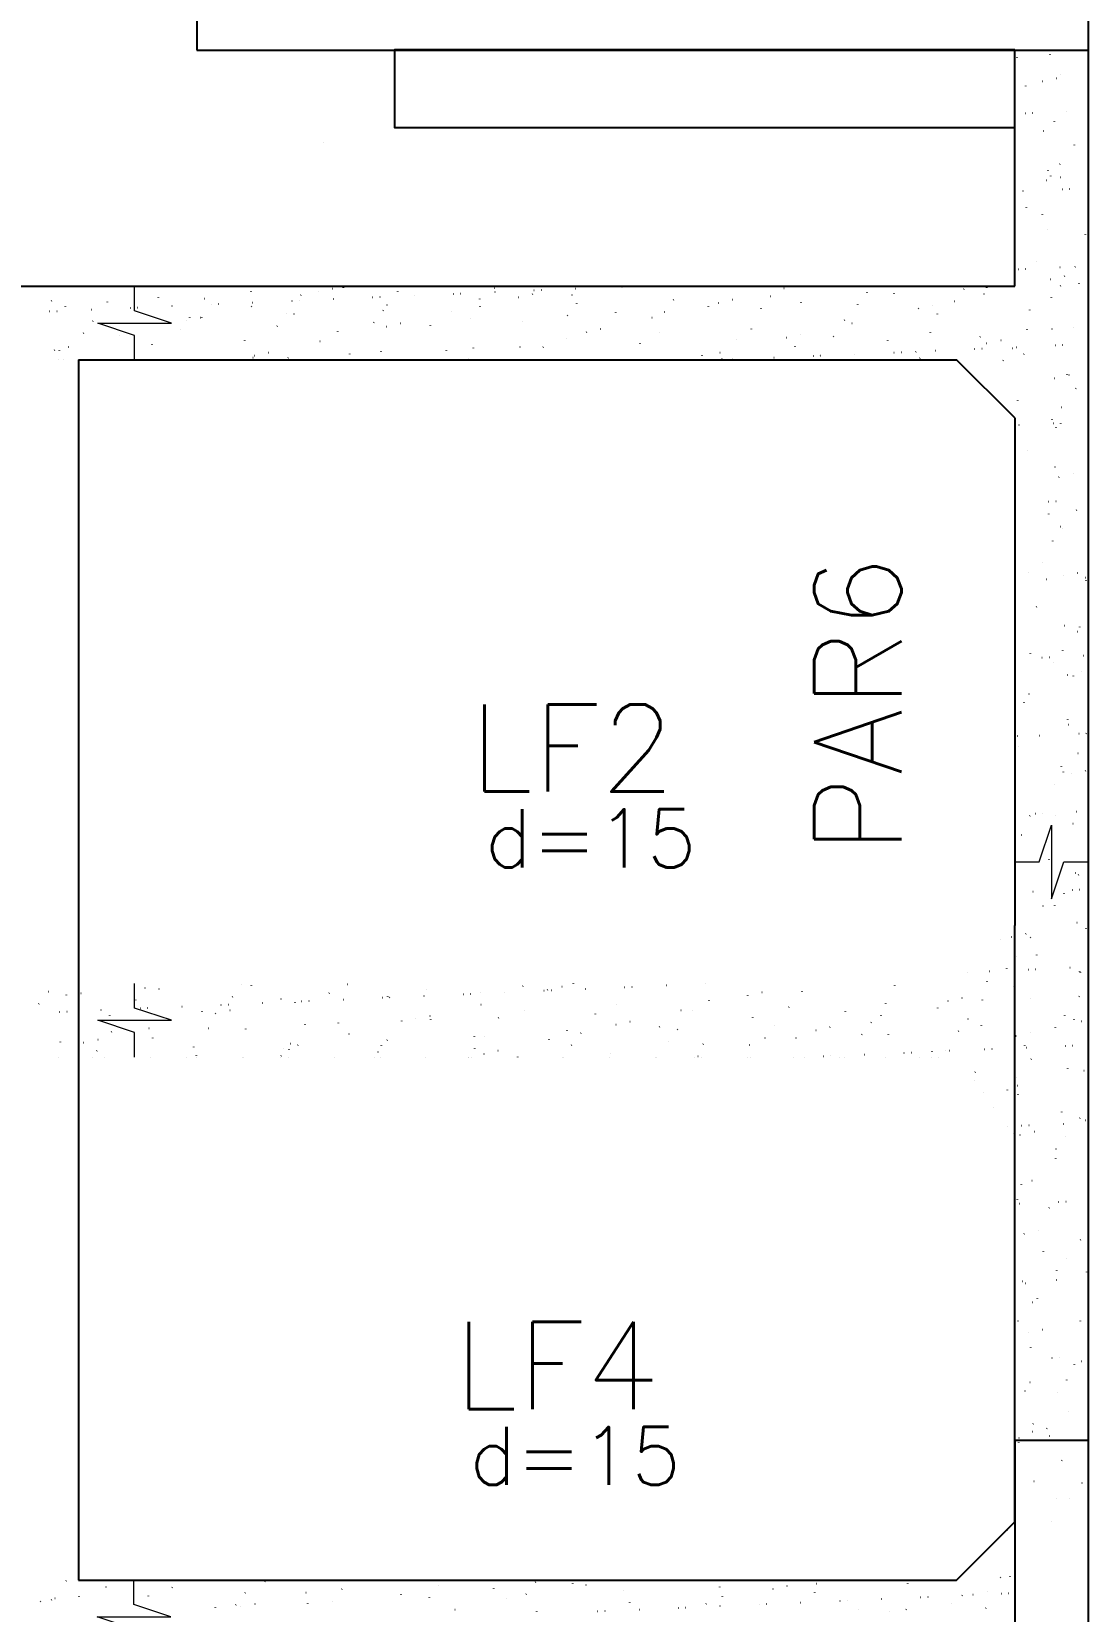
# Model space of a CAD drawing. Extents: x -40810 to 33675, y -2018 to 21213.
# Drawn here: x 1270.9 to 1543.6, y 9182.7 to 9590.6 of the extents above; entities that cross this region are included whole.
import ezdxf

# ---------------------------------------------------------------- set-up
doc = ezdxf.new("R2010")
doc.units = 0
doc.layers.get('0').update_dxf_attribs({"color": 1, "lineweight": 9})
for name, color, linetype in [('1', 5, 'Continuous'), ('10', 7, 'Continuous'), ('13', 7, 'Continuous'), ('19', 5, 'Continuous'), ('242', 3, 'Continuous'), ('3', 2, 'Continuous'), ('4', 2, 'Continuous'), ('42', 7, 'Continuous'), ('49', 20, 'Continuous'), ('8', 5, 'Continuous')]:
    doc.layers.add(name, color=color, linetype=linetype)
doc.styles.get("Standard").update_dxf_attribs({"font": 'romans.shx', "width": 0.8})

# ---------------------------------------------------------------- blocks, each defined once
blk = doc.blocks.new('LINCOR', base_point=(3.340557, 0.831553))
blk.add_lwpolyline([(3.340557, 0.831553), (3.673891, 0.831553), (3.840557, 1.331553), (3.840557, 0.331553), (4.007224, 0.831553), (4.340557, 0.831553)])
blk = doc.blocks.new('_HC19908E6B6-000')
for p, q in [((2643.107325, 988.040589), (2643.117115, 988.114948)), ((2651.598609, 988.826796), (2651.644266, 988.886298)), ((2642.500021, 983.427658), (2642.500021, 983.427658)), ((2654.370639, 983.554553), (2654.380429, 983.628912)), ((2642.500021, 980.358507), (2642.500021, 980.358507)), ((2642.500021, 980.358507), (2642.500021, 980.358507)), ((2642.500021, 980.358507), (2642.500021, 980.358507)), ((2645.343585, 980.675091), (2645.389242, 980.734592)), ((2649.563111, 981.924356), (2649.636333, 981.940589)), ((2653.224221, 982.736004), (2653.297443, 982.752237)), ((2642.500021, 976.969286), (2642.500021, 976.969286)), ((2642.500021, 973.613577), (2642.500021, 973.613577)), ((2642.500021, 973.613577), (2642.500021, 973.613577)), ((2642.500021, 973.613577), (2642.500021, 973.613577)), ((2645.189201, 973.730989), (2645.26413, 973.73426)), ((2647.062417, 973.812775), (2647.137345, 973.816047)), ((2652.779851, 971.471319), (2652.789641, 971.545677)), ((2655.903994, 974.198807), (2655.978922, 974.202078)), ((2642.500021, 967.467949), (2642.500021, 967.467949)), ((2642.500021, 967.467949), (2642.500021, 967.467949)), ((2649.918997, 969.112696), (2649.992219, 969.128929)), ((2657.91472, 965.432422), (2657.960377, 965.491924)), ((2651.115643, 958.830397), (2651.125432, 958.904755)), ((2654.170837, 960.553299), (2654.216494, 960.612801)), ((2642.500021, 954.577391), (2642.500021, 954.577391)), ((2642.500021, 954.577391), (2642.500021, 954.577391)), ((2642.500021, 954.577391), (2642.500021, 954.577391)), ((2650.640995, 956.382202), (2650.714217, 956.398435)), ((2651.773839, 957.429471), (2651.819496, 957.488972)), ((2654.302105, 957.19385), (2654.375327, 957.210083)), ((2642.500021, 953.509442), (2642.500021, 953.509442)), ((2642.500021, 953.509442), (2642.500021, 953.509442)), ((2644.616177, 953.601835), (2644.691106, 953.605107)), ((2654.731541, 954.043482), (2654.806469, 954.046753)), ((2656.604756, 954.125268), (2656.679685, 954.12854)), ((2645.518815, 949.277765), (2645.564472, 949.337266)), ((2649.627644, 947.527926), (2649.637433, 947.602284)), ((2642.500021, 945.343597), (2642.500021, 945.343597)), ((2650.996881, 943.570542), (2651.070103, 943.586775)), ((2660.788169, 942.261127), (2660.797958, 942.335485)), ((2642.500021, 941.686834), (2642.500021, 941.686834)), ((2642.500021, 941.686834), (2642.500021, 941.686834)), ((2648.036856, 935.444691), (2648.046645, 935.51905)), ((2658.089949, 934.035097), (2658.135607, 934.094598)), ((2642.500021, 933.405307), (2642.500021, 933.405307)), ((2642.500021, 933.405307), (2642.500021, 933.405307)), ((2642.500021, 933.405307), (2642.500021, 933.405307)), ((2643.443724, 933.44651), (2643.518653, 933.449782)), ((2645.31694, 933.528297), (2645.391868, 933.531568)), ((2651.718879, 930.840047), (2651.792101, 930.85628)), ((2654.158517, 933.914328), (2654.233445, 933.9176)), ((2655.379989, 931.651696), (2655.453211, 931.667929)), ((2421.581691, 926.095538), (2421.591481, 926.169897)), ((2433.386598, 925.827194), (2433.432255, 925.886696)), ((2445.493529, 927.645175), (2445.503318, 927.719533)), ((2458.353637, 926.739184), (2458.399294, 926.798685)), ((2462.836275, 927.637455), (2462.909497, 927.653688)), ((2466.497385, 928.449104), (2466.570607, 928.465337)), ((2469.331945, 928.637123), (2469.341734, 928.711482)), ((2476.802481, 926.170797), (2476.87741, 926.174068)), ((2478.675696, 926.252583), (2478.750625, 926.255854)), ((2483.320676, 927.651173), (2483.366333, 927.710674)), ((2487.517273, 926.638614), (2487.592202, 926.641886)), ((2497.632636, 927.080261), (2497.707565, 927.083532)), ((2499.505852, 927.162047), (2499.58078, 927.165319)), ((2508.287715, 928.563162), (2508.333372, 928.622663)), ((2508.347429, 927.548079), (2508.422357, 927.55135)), ((2514.447702, 926.188875), (2514.520924, 926.205108)), ((2518.108812, 927.000524), (2518.182034, 927.016757)), ((2518.462792, 927.989725), (2518.53772, 927.992996)), ((2520.336007, 928.071511), (2520.410936, 928.074783)), ((2528.345512, 926.692672), (2528.355302, 926.76703)), ((2529.177584, 928.457543), (2529.252513, 928.460814)), ((2539.292947, 928.899189), (2539.367876, 928.902461)), ((2541.166163, 928.980976), (2541.241091, 928.984247)), ((2579.44495, 926.420006), (2579.490607, 926.479508)), ((2582.900235, 928.473879), (2582.973457, 928.490112)), ((2604.411989, 927.331995), (2604.457646, 927.391497)), ((2611.373706, 927.07862), (2611.383496, 927.152978)), ((2629.379028, 928.243985), (2629.424685, 928.303486)), ((2634.511662, 927.025299), (2634.584884, 927.041532)), ((2635.285543, 928.628256), (2635.295333, 928.702614)), ((2651.949069, 926.032145), (2651.994726, 926.091646)), ((2654.346067, 929.155974), (2654.391724, 929.215475)), ((2659.12396, 929.620205), (2659.133749, 929.694563)), ((2393.481859, 922.53294), (2393.556788, 922.536211)), ((2394.017631, 925.271287), (2394.090853, 925.28752)), ((2395.355075, 922.614726), (2395.430003, 922.617997)), ((2397.567065, 923.765139), (2397.576854, 923.839498)), ((2404.196651, 923.000758), (2404.27158, 923.004029)), ((2408.419559, 924.915205), (2408.465216, 924.974707)), ((2414.312015, 923.442404), (2414.386943, 923.445675)), ((2416.18523, 923.52419), (2416.260159, 923.527462)), ((2425.026807, 923.910222), (2425.101736, 923.913493)), ((2435.14217, 924.351868), (2435.217099, 924.35514)), ((2437.015386, 924.433654), (2437.090314, 924.436926)), ((2445.629058, 923.822707), (2445.70228, 923.83894)), ((2445.856962, 924.819686), (2445.931891, 924.822957)), ((2454.609754, 921.86006), (2454.655412, 921.919562)), ((2455.972326, 925.261332), (2456.047254, 925.264604)), ((2456.580632, 921.820688), (2456.590422, 921.895046)), ((2457.845541, 925.343119), (2457.92047, 925.34639)), ((2466.687118, 925.72915), (2466.762046, 925.732422)), ((2479.576793, 922.77205), (2479.622451, 922.831551)), ((2480.595259, 924.151087), (2480.605048, 924.225445)), ((2497.240485, 922.374127), (2497.313707, 922.39036)), ((2504.507096, 925.700723), (2504.516885, 925.775082)), ((2504.543832, 923.684039), (2504.58949, 923.74354)), ((2529.510872, 924.596028), (2529.556529, 924.655529)), ((2539.608826, 922.206636), (2539.618616, 922.280994)), ((2552.080912, 922.384188), (2552.12657, 922.44369)), ((2554.477911, 925.508017), (2554.523568, 925.567519)), ((2563.520663, 923.756272), (2563.530453, 923.83063)), ((2566.059129, 924.740296), (2566.132351, 924.756529)), ((2569.720239, 925.551944), (2569.793461, 925.568177)), ((2577.047951, 923.296177), (2577.093609, 923.355679)), ((2587.35908, 924.748221), (2587.368869, 924.822579)), ((2602.01499, 924.208167), (2602.060648, 924.267668)), ((2617.670556, 923.291716), (2617.743778, 923.307949)), ((2621.331666, 924.103364), (2621.404888, 924.119597)), ((2622.534231, 921.811821), (2622.54402, 921.886179)), ((2626.98203, 925.120156), (2627.027687, 925.179657)), ((2646.372647, 922.803769), (2646.382436, 922.878128)), ((2404.675676, 920.036082), (2404.721333, 920.095584)), ((2408.830379, 919.279103), (2408.840168, 919.353461)), ((2427.245717, 917.824243), (2427.291374, 917.883744)), ((2428.787951, 920.089124), (2428.861174, 920.105357)), ((2429.642715, 920.948071), (2429.688372, 921.007573)), ((2432.449062, 920.900772), (2432.522284, 920.917005)), ((2432.742216, 920.828739), (2432.752005, 920.903098)), ((2452.212756, 918.736232), (2452.258413, 918.795733)), ((2477.179795, 919.648221), (2477.225452, 919.707722)), ((2480.399378, 918.640544), (2480.472601, 918.656777)), ((2484.060488, 919.452192), (2484.133711, 919.468425)), ((2491.755783, 918.884288), (2491.765573, 918.958646)), ((2502.146834, 920.56021), (2502.192491, 920.619711)), ((2515.5942, 919.876237), (2515.603989, 919.950595)), ((2527.113873, 921.472199), (2527.15953, 921.531701)), ((2535.671915, 918.003613), (2535.745138, 918.019846)), ((2548.851912, 920.925547), (2548.925134, 920.94178)), ((2574.607767, 917.931785), (2574.617556, 918.006144)), ((2598.622394, 920.262185), (2598.632183, 920.336543)), ((2600.463338, 919.476968), (2600.536561, 919.493201)), ((2645.694045, 917.880439), (2645.739702, 917.939941)), ((2652.074765, 918.028388), (2652.147988, 918.044621)), ((2657.635961, 918.317733), (2657.64575, 918.392092)), ((2402.278678, 916.912253), (2402.324335, 916.971755)), ((2411.580734, 916.274376), (2411.653957, 916.290608)), ((2419.990903, 914.012304), (2420.000693, 914.086663)), ((2443.82932, 915.004253), (2443.839109, 915.078611)), ((2463.192161, 914.825796), (2463.265384, 914.842029)), ((2467.843946, 917.334652), (2467.853736, 917.40901)), ((2526.857514, 915.390201), (2526.867303, 915.464559)), ((2532.010805, 917.191964), (2532.084028, 917.208197)), ((2545.825889, 914.232483), (2545.871546, 914.291984)), ((2550.769351, 916.939837), (2550.77914, 917.014195)), ((2570.792928, 915.144472), (2570.838585, 915.203973)), ((2583.622232, 915.743384), (2583.695455, 915.759617)), ((2587.283342, 916.555033), (2587.356565, 916.571266)), ((2595.759967, 916.056461), (2595.805624, 916.115963)), ((2609.782918, 914.995386), (2609.792708, 915.069744)), ((2620.727006, 916.96845), (2620.772663, 917.027952)), ((2633.621334, 915.987334), (2633.631124, 916.061692)), ((2635.233659, 914.294805), (2635.306881, 914.311037)), ((2638.894769, 915.106453), (2638.967992, 915.122686)), ((2652.986064, 913.759003), (2653.060992, 913.762275)), ((2654.859279, 913.84079), (2654.934208, 913.844061)), ((2394.739628, 912.540792), (2394.81285, 912.557025)), ((2395.75485, 910.000001), (2395.75485, 910.000001)), ((2395.75485, 910.000001), (2395.75485, 910.000001)), ((2395.75485, 910.000001), (2395.75485, 910.000001)), ((2396.079066, 912.462668), (2396.088856, 912.537026)), ((2396.974721, 910.000001), (2396.974721, 910.000001)), ((2396.974721, 910.000001), (2396.974721, 910.000001)), ((2398.400738, 913.352441), (2398.47396, 913.368674)), ((2407.608762, 910.000001), (2407.608762, 910.000001)), ((2407.608762, 910.000001), (2407.608762, 910.000001)), ((2407.608762, 910.000001), (2407.608762, 910.000001)), ((2419.462674, 910.000001), (2419.462674, 910.000001)), ((2419.462674, 910.000001), (2419.462674, 910.000001)), ((2421.241966, 910.000001), (2421.241966, 910.000001)), ((2421.241966, 910.000001), (2421.241966, 910.000001)), ((2431.316586, 910.000001), (2431.316586, 910.000001)), ((2431.316586, 910.000001), (2431.316586, 910.000001)), ((2441.424409, 910.000001), (2441.424409, 910.000001)), ((2441.424409, 910.000001), (2441.424409, 910.000001)), ((2441.424409, 910.000001), (2441.424409, 910.000001)), ((2443.170497, 910.000001), (2443.170497, 910.000001)), ((2445.509211, 910.000001), (2445.509211, 910.000001)), ((2445.957733, 910.584526), (2446.00339, 910.644028)), ((2446.351055, 911.092212), (2446.424277, 911.108445)), ((2450.012165, 911.903861), (2450.085387, 911.920094)), ((2455.024409, 910.000001), (2455.024409, 910.000001)), ((2455.024409, 910.000001), (2455.024409, 910.000001)), ((2455.024409, 910.000001), (2455.024409, 910.000001)), ((2455.092634, 910.518217), (2455.102423, 910.592575)), ((2466.878321, 910.000001), (2466.878321, 910.000001)), ((2466.878321, 910.000001), (2466.878321, 910.000001)), ((2466.878321, 910.000001), (2466.878321, 910.000001)), ((2469.776456, 910.000001), (2469.776456, 910.000001)), ((2470.924772, 911.496515), (2470.970429, 911.556017)), ((2478.732233, 910.000001), (2478.732233, 910.000001)), ((2478.732233, 910.000001), (2478.732233, 910.000001)), ((2479.004471, 912.067853), (2479.01426, 912.142211)), ((2490.586145, 910.000001), (2490.586145, 910.000001)), ((2490.586145, 910.000001), (2490.586145, 910.000001)), ((2494.043701, 910.000001), (2494.043701, 910.000001)), ((2495.891811, 912.408504), (2495.937468, 912.468006)), ((2499.569957, 910.000001), (2499.569957, 910.000001)), ((2501.623592, 910.455281), (2501.696814, 910.471514)), ((2502.440057, 910.000001), (2502.440057, 910.000001)), ((2502.842887, 913.059801), (2502.852676, 913.13416)), ((2514.293969, 910.000001), (2514.293969, 910.000001)), ((2514.803588, 913.377216), (2514.87681, 913.393449)), ((2518.310946, 910.000001), (2518.310946, 910.000001)), ((2520.85885, 913.320494), (2520.904507, 913.379995)), ((2526.14788, 910.000001), (2526.14788, 910.000001)), ((2526.14788, 910.000001), (2526.14788, 910.000001)), ((2526.14788, 910.000001), (2526.14788, 910.000001)), ((2538.001792, 910.000001), (2538.001792, 910.000001)), ((2538.001792, 910.000001), (2538.001792, 910.000001)), ((2538.018038, 910.123402), (2538.027828, 910.19776)), ((2542.578191, 910.000001), (2542.578191, 910.000001)), ((2549.855704, 910.000001), (2549.855704, 910.000001)), ((2549.855704, 910.000001), (2549.855704, 910.000001)), ((2557.715505, 910.000001), (2557.715505, 910.000001)), ((2557.715505, 910.000001), (2557.715505, 910.000001)), ((2561.709616, 910.000001), (2561.709616, 910.000001)), ((2561.856454, 911.11535), (2561.866244, 911.189708)), ((2566.415015, 911.928636), (2566.488237, 911.944869)), ((2566.845437, 910.000001), (2566.845437, 910.000001)), ((2566.845437, 910.000001), (2566.845437, 910.000001)), ((2566.845437, 910.000001), (2566.845437, 910.000001)), ((2566.890762, 910.000001), (2566.890762, 910.000001)), ((2566.890762, 910.000001), (2566.890762, 910.000001)), ((2566.890762, 910.000001), (2566.890762, 910.000001)), ((2567.049045, 910.265349), (2567.094702, 910.32485)), ((2569.665442, 910.121146), (2569.74037, 910.124418)), ((2571.538657, 910.202933), (2571.613586, 910.206204)), ((2573.563528, 910.000001), (2573.563528, 910.000001)), ((2580.380234, 910.588964), (2580.455163, 910.592236)), ((2585.41744, 910.000001), (2585.41744, 910.000001)), ((2585.41744, 910.000001), (2585.41744, 910.000001)), ((2585.41744, 910.000001), (2585.41744, 910.000001)), ((2585.871081, 913.445749), (2585.88087, 913.520108)), ((2590.495597, 911.030611), (2590.570526, 911.033882)), ((2591.112682, 910.000001), (2591.112682, 910.000001)), ((2591.112682, 910.000001), (2591.112682, 910.000001)), ((2591.112682, 910.000001), (2591.112682, 910.000001)), ((2592.016084, 911.177338), (2592.061741, 911.236839)), ((2592.368813, 911.112397), (2592.443741, 911.115668)), ((2597.271352, 910.000001), (2597.271352, 910.000001)), ((2597.271352, 910.000001), (2597.271352, 910.000001)), ((2597.271352, 910.000001), (2597.271352, 910.000001)), ((2601.210389, 911.498428), (2601.285318, 911.5017)), ((2609.125263, 910.000001), (2609.125263, 910.000001)), ((2609.125263, 910.000001), (2609.125263, 910.000001)), ((2611.325753, 911.940075), (2611.400681, 911.943346)), ((2613.198968, 912.021861), (2613.273897, 912.025133)), ((2615.379927, 910.000001), (2615.379927, 910.000001)), ((2615.379927, 910.000001), (2615.379927, 910.000001)), ((2615.379927, 910.000001), (2615.379927, 910.000001)), ((2615.861053, 910.000001), (2615.861053, 910.000001)), ((2615.861053, 910.000001), (2615.861053, 910.000001)), ((2616.983123, 912.089327), (2617.02878, 912.148829)), ((2618.026442, 910.480056), (2618.099664, 910.496289)), ((2620.979175, 910.000001), (2620.979175, 910.000001)), ((2620.979175, 910.000001), (2620.979175, 910.000001)), ((2622.040545, 912.407893), (2622.115473, 912.411164)), ((2632.155908, 912.849539), (2632.230837, 912.85281)), ((2634.029124, 912.931325), (2634.104052, 912.934597)), ((2639.553164, 909.877487), (2639.598821, 909.936989)), ((2641.950162, 913.001316), (2641.995819, 913.060818)), ((2642.8707, 913.317357), (2642.945629, 913.320628)), ((2644.884648, 911.501298), (2644.894438, 911.575656)), ((2656.045173, 906.234499), (2656.054963, 906.308857)), ((2656.457873, 906.109542), (2656.531095, 906.125775)), ((2632.212657, 905.287366), (2632.212657, 905.287366)), ((2634.373198, 903.126825), (2634.373198, 903.126825)), ((2634.373198, 903.126825), (2634.373198, 903.126825)), ((2635.939332, 901.560691), (2635.939332, 901.560691)), ((2635.939332, 901.560691), (2635.939332, 901.560691)), ((2635.939332, 901.560691), (2635.939332, 901.560691)), ((2652.796763, 905.297893), (2652.869985, 905.314126)), ((2658.265179, 902.637771), (2658.310836, 902.697273)), ((2643.29386, 899.418064), (2643.30365, 899.492422)), ((2654.521297, 897.758648), (2654.566954, 897.81815)), ((2642.500021, 893.388258), (2642.500021, 893.388258)), ((2642.500021, 893.388258), (2642.500021, 893.388258)), ((2643.571463, 893.243818), (2643.646391, 893.24709)), ((2652.124298, 894.634819), (2652.169956, 894.694321)), ((2652.413039, 893.62985), (2652.487968, 893.633121)), ((2654.380964, 893.593577), (2654.390754, 893.667935)), ((2642.500021, 893.197038), (2642.500021, 893.197038)), ((2642.500021, 890.124603), (2642.500021, 890.124603)), ((2642.500021, 890.124603), (2642.500021, 890.124603)), ((2653.15265, 892.486234), (2653.225872, 892.502467)), ((2645.869275, 886.483114), (2645.914932, 886.542615)), ((2642.500021, 882.092217), (2642.500021, 882.092217)), ((2652.892966, 882.291106), (2652.902755, 882.365464)), ((2642.500021, 877.234045), (2642.500021, 877.234045)), ((2642.500021, 877.234045), (2642.500021, 877.234045)), ((2642.500021, 877.234045), (2642.500021, 877.234045)), ((2653.874647, 879.755739), (2653.947869, 879.771972)), ((2657.535757, 880.567388), (2657.608979, 880.58362)), ((2642.500021, 873.092903), (2642.500021, 873.092903)), ((2642.500021, 873.092903), (2642.500021, 873.092903)), ((2642.500021, 873.092903), (2642.500021, 873.092903)), ((2651.240586, 873.474525), (2651.315515, 873.477796)), ((2653.113802, 873.556311), (2653.188731, 873.559582)), ((2651.302178, 870.207871), (2651.311967, 870.28223)), ((2658.440409, 871.240445), (2658.486066, 871.299947)), ((2654.230534, 866.944079), (2654.303756, 866.960312)), ((2654.696526, 866.361322), (2654.742183, 866.420824)), ((2642.500021, 864.343487), (2642.500021, 864.343487)), ((2642.500021, 864.343487), (2642.500021, 864.343487)), ((2652.299528, 863.237494), (2652.345185, 863.296995)), ((2649.637969, 857.566949), (2649.647758, 857.641308)), ((2642.500021, 852.988769), (2642.500021, 852.988769)), ((2642.500021, 852.988769), (2642.500021, 852.988769)), ((2646.044505, 855.085788), (2646.090162, 855.14529)), ((2650.667562, 853.345371), (2650.742491, 853.348643)), ((2654.952531, 854.213585), (2655.025754, 854.229818)), ((2658.613641, 855.025233), (2658.686864, 855.041466)), ((2660.782926, 853.787018), (2660.857854, 853.790289)), ((2660.901283, 853.080913), (2660.911072, 853.155272)), ((2642.500021, 851.45293), (2642.500021, 851.45293)), ((2642.500021, 851.45293), (2642.500021, 851.45293)), ((2642.500021, 851.45293), (2642.500021, 851.45293)), ((2642.500021, 850.466528), (2642.500021, 850.466528)), ((2648.14997, 846.264478), (2648.159759, 846.338836)), ((2655.308418, 841.401925), (2655.38164, 841.418158)), ((2659.310495, 840.997679), (2659.320284, 841.072037)), ((2642.500021, 838.562372), (2642.500021, 838.562372)), ((2642.500021, 838.562372), (2642.500021, 838.562372)), ((2658.615639, 839.84312), (2658.661296, 839.902621)), ((2642.500021, 832.884634), (2642.500021, 832.884634)), ((2642.500021, 832.884634), (2642.500021, 832.884634)), ((2642.500021, 832.884634), (2642.500021, 832.884634)), ((2646.559182, 834.181244), (2646.568972, 834.255602)), ((2649.495109, 833.190046), (2649.570038, 833.193318)), ((2651.368325, 833.271832), (2651.443253, 833.275104)), ((2654.871756, 834.963997), (2654.917413, 835.023498)), ((2660.209902, 833.657864), (2660.28483, 833.661136)), ((2652.474758, 831.840168), (2652.520415, 831.899669)), ((2656.030415, 828.671431), (2656.103638, 828.687664)), ((2657.646286, 828.356757), (2657.656075, 828.431115)), ((2659.691525, 829.483079), (2659.764748, 829.499312)), ((2642.500021, 825.671814), (2642.500021, 825.671814)), ((2642.500021, 825.671814), (2642.500021, 825.671814)), ((2642.500021, 825.671814), (2642.500021, 825.671814)), ((2644.894973, 821.540322), (2644.904763, 821.61468)), ((2646.219734, 823.688462), (2646.265392, 823.747964)), ((2642.500021, 818.840838), (2642.521509, 818.868841)), ((2656.158287, 817.054286), (2656.168077, 817.128644)), ((2656.386302, 815.859771), (2656.459524, 815.876004)), ((2642.500021, 812.781257), (2642.500021, 812.781257)), ((2642.500021, 812.780499), (2642.500021, 812.780499)), ((2642.500021, 812.780499), (2642.500021, 812.780499)), ((2643.206306, 812.937836), (2643.279528, 812.954069)), ((2648.922085, 813.060893), (2648.997014, 813.064164)), ((2659.037449, 813.502539), (2659.112377, 813.50581)), ((2660.910664, 813.584325), (2660.985593, 813.587597)), ((2643.406974, 810.23785), (2643.416764, 810.312209)), ((2658.790869, 808.445794), (2658.836526, 808.505296)), ((2654.567499, 804.971051), (2654.577289, 805.04541)), ((2655.046986, 803.566671), (2655.092643, 803.626173)), ((2660.76941, 803.940925), (2660.842632, 803.957158)), ((2642.500021, 803.348858), (2642.500021, 803.348858)), ((2642.500021, 803.348858), (2642.500021, 803.348858)), ((2642.500021, 803.348858), (2642.500021, 803.348858)), ((2642.500021, 799.890699), (2642.500021, 799.890699)), ((2642.500021, 799.890699), (2642.500021, 799.890699)), ((2642.500021, 799.890699), (2642.500021, 799.890699)), ((2652.649988, 800.442842), (2652.695645, 800.502344)), ((2657.1083, 803.129276), (2657.181522, 803.145509)), ((2642.500021, 792.676365), (2642.500021, 792.676365)), ((2642.500021, 792.676365), (2642.500021, 792.676365)), ((2642.500021, 792.676365), (2642.500021, 792.676365)), ((2646.394964, 792.291137), (2646.440621, 792.350638)), ((2647.749632, 792.905568), (2647.824561, 792.908839)), ((2649.622848, 792.987354), (2649.697776, 792.990625)), ((2652.90329, 792.330129), (2652.91308, 792.404488)), ((2658.464425, 793.373386), (2658.539353, 793.376657)), ((2642.500021, 787.215149), (2642.500021, 787.215149)), ((2642.500021, 787.215149), (2642.500021, 787.215149)), ((2642.500021, 787.215149), (2642.500021, 787.215149)), ((2642.651081, 787.412014), (2642.696739, 787.471515)), ((2644.28419, 787.395682), (2644.357412, 787.411915)), ((2657.464186, 790.317617), (2657.537408, 790.33385)), ((2642.500021, 787.000141), (2642.500021, 787.000141)), ((2651.415292, 781.027658), (2651.425081, 781.102016)), ((2658.186184, 777.587122), (2658.259406, 777.603355)), ((2658.966099, 777.048469), (2659.011756, 777.10797)), ((2642.500021, 774.109584), (2642.500021, 774.109584)), ((2642.500021, 774.109584), (2642.500021, 774.109584)), ((2642.500021, 774.109584), (2642.500021, 774.109584)), ((2642.500021, 772.57223), (2642.500021, 772.57223)), ((2642.500021, 772.57223), (2642.500021, 772.57223)), ((2647.176608, 772.776414), (2647.251537, 772.779686)), ((2655.222216, 772.169345), (2655.267873, 772.228847)), ((2657.291972, 773.21806), (2657.3669, 773.221332)), ((2659.165187, 773.299847), (2659.240116, 773.303118)), ((2649.824504, 768.944424), (2649.834293, 769.018782)), ((2652.825218, 769.045517), (2652.870875, 769.105018)), ((2658.54207, 764.775463), (2658.615293, 764.791696)), ((2660.911607, 763.119937), (2660.921397, 763.194295)), ((2642.500021, 761.219026), (2642.500021, 761.219026)), ((2645.362074, 761.853528), (2645.435296, 761.869761)), ((2646.570194, 760.893811), (2646.615851, 760.953313)), ((2642.500021, 755.589459), (2642.500021, 755.589459)), ((2642.500021, 755.589459), (2642.500021, 755.589459)), ((2642.500021, 755.589459), (2642.500021, 755.589459)), ((2642.826311, 756.014688), (2642.871968, 756.07419)), ((2648.160295, 756.303502), (2648.170084, 756.37786)), ((2642.500021, 752.468095), (2642.500021, 752.468095)), ((2642.500021, 752.468095), (2642.500021, 752.468095)), ((2642.500021, 752.468095), (2642.500021, 752.468095)), ((2646.004155, 752.621089), (2646.079084, 752.624361)), ((2647.877371, 752.702875), (2647.952299, 752.706147)), ((2656.718948, 753.088907), (2656.793876, 753.092178)), ((2659.264068, 752.044968), (2659.33729, 752.061201)), ((2659.423609, 751.817466), (2659.433398, 751.891824)), ((2642.500021, 748.328468), (2642.500021, 748.328468)), ((2642.500021, 748.328468), (2642.500021, 748.328468)), ((2642.500021, 748.328468), (2642.500021, 748.328468)), ((2646.672296, 745.00103), (2646.682086, 745.075389)), ((2659.141329, 745.651143), (2659.186986, 745.710644)), ((2655.397446, 740.77202), (2655.443103, 740.831521)), ((2657.832821, 739.734231), (2657.84261, 739.80859)), ((2659.619955, 739.233308), (2659.693177, 739.249541)), ((2642.500021, 735.437911), (2642.500021, 735.437911)), ((2642.500021, 735.437911), (2642.500021, 735.437911)), ((2642.500021, 735.437911), (2642.500021, 735.437911)), ((2642.778848, 735.499725), (2642.852071, 735.515958)), ((2646.439958, 736.311374), (2646.513181, 736.327607)), ((2653.000448, 737.648191), (2653.046105, 737.707693)), ((2642.500021, 732.363961), (2642.500021, 732.363961)), ((2642.500021, 732.363961), (2642.500021, 732.363961)), ((2645.081508, 732.917796), (2645.091298, 732.992154)), ((2645.431131, 732.491936), (2645.50606, 732.495207)), ((2655.546495, 732.933582), (2655.621423, 732.936853)), ((2657.41971, 733.015368), (2657.494639, 733.01864)), ((2646.745424, 729.496486), (2646.791081, 729.555987)), ((2656.168612, 727.093309), (2656.178401, 727.167668)), ((2660.341952, 726.502814), (2660.415174, 726.519047)), ((2642.500021, 723.963769), (2642.500021, 723.963769)), ((2642.500021, 723.963769), (2642.500021, 723.963769)), ((2642.500021, 723.963769), (2642.500021, 723.963769)), ((2642.500021, 722.547353), (2642.500021, 722.547353)), ((2642.500021, 722.547353), (2642.500021, 722.547353)), ((2643.001541, 724.617362), (2643.047198, 724.676864)), ((2643.134735, 722.688065), (2643.207957, 722.704298)), ((2643.417299, 720.276874), (2643.427089, 720.351232)), ((2654.680613, 715.790838), (2654.690403, 715.865196)), ((2659.316558, 714.253817), (2659.362215, 714.313319)), ((2642.500021, 713.309458), (2642.500021, 713.309458)), ((2642.500021, 712.259826), (2642.500021, 712.259826)), ((2642.500021, 712.259826), (2642.500021, 712.259826)), ((2642.500021, 712.259826), (2642.500021, 712.259826)), ((2643.856733, 709.957571), (2643.929955, 709.973804)), ((2644.258678, 712.336611), (2644.333607, 712.339882)), ((2646.131894, 712.418397), (2646.206822, 712.421668)), ((2647.517843, 710.769219), (2647.591065, 710.785452)), ((2654.973471, 712.804428), (2655.048399, 712.8077)), ((2660.697839, 713.691154), (2660.771061, 713.707387)), ((2642.500021, 709.656795), (2642.500021, 709.656795)), ((2642.500021, 709.656795), (2642.500021, 709.656795)), ((2642.500021, 709.656795), (2642.500021, 709.656795)), ((2653.175677, 706.250865), (2653.221335, 706.310367)), ((2655.572676, 709.374694), (2655.618333, 709.434196)), ((2653.089825, 703.707604), (2653.099615, 703.781962)), ((2646.920654, 698.09916), (2646.966311, 698.158661)), ((2661.419836, 700.960659), (2661.493058, 700.976892)), ((2642.500021, 696.766238), (2642.500021, 696.766238)), ((2642.500021, 696.766238), (2642.500021, 696.766238)), ((2644.212619, 697.145911), (2644.285841, 697.162144)), ((2642.500021, 692.33808), (2642.500021, 692.33808)), ((2642.500021, 692.33808), (2642.500021, 692.33808)), ((2642.500021, 692.33808), (2642.500021, 692.33808)), ((2642.500021, 692.155691), (2642.500021, 692.155691)), ((2642.500021, 692.155691), (2642.500021, 692.155691)), ((2643.176771, 693.220037), (2643.222428, 693.279538)), ((2643.685654, 692.207457), (2643.760583, 692.210729)), ((2651.425616, 691.066682), (2651.435406, 691.14104)), ((2653.801018, 692.649103), (2653.875946, 692.652375)), ((2655.674233, 692.73089), (2655.749162, 692.734161)), ((2648.595727, 685.227065), (2648.668949, 685.243298)), ((2642.500021, 683.87568), (2642.500021, 683.87568)), ((2642.500021, 683.87568), (2642.500021, 683.87568)), ((2642.500021, 683.87568), (2642.500021, 683.87568)), ((2644.934617, 684.415417), (2645.007839, 684.43165)), ((2659.491788, 682.856492), (2659.537445, 682.915993)), ((2649.937618, 679.76421), (2649.947407, 679.838569)), ((2655.747905, 677.977369), (2655.793563, 678.03687)), ((2653.350907, 674.85354), (2653.396564, 674.913041)), ((2661.098142, 674.497411), (2661.107932, 674.57177)), ((2642.500021, 672.051557), (2642.500021, 672.051557)), ((2642.500021, 672.051557), (2642.500021, 672.051557)), ((2642.500021, 672.051557), (2642.500021, 672.051557)), ((2642.500021, 670.985122), (2642.500021, 670.985122)), ((2642.500021, 670.985122), (2642.500021, 670.985122)), ((2642.513201, 672.052132), (2642.58813, 672.055403)), ((2644.386417, 672.133918), (2644.461345, 672.13719)), ((2645.290503, 671.603757), (2645.363725, 671.61999)), ((2653.227994, 672.51995), (2653.302922, 672.523221)), ((2647.095884, 666.701834), (2647.141541, 666.761336)), ((2648.34683, 667.680976), (2648.356619, 667.755334)), ((2643.352001, 661.822711), (2643.397658, 661.882213)), ((2659.433933, 661.856489), (2659.443723, 661.930848)), ((2642.500021, 660.71239), (2642.500021, 660.71239)), ((2642.500021, 660.71239), (2642.500021, 660.71239)), ((2642.500021, 660.71239), (2642.500021, 660.71239)), ((2642.500021, 658.094564), (2642.500021, 658.094564)), ((2642.500021, 658.094564), (2642.500021, 658.094564)), ((2642.500021, 658.094564), (2642.500021, 658.094564)), ((2646.012501, 658.873262), (2646.085723, 658.889495)), ((2649.673611, 659.684911), (2649.746833, 659.701144)), ((2646.682621, 655.040054), (2646.69241, 655.114412)), ((2642.500021, 651.947422), (2642.500021, 651.947422)), ((2642.500021, 651.947422), (2642.500021, 651.947422)), ((2642.500021, 651.947422), (2642.500021, 651.947422)), ((2652.055541, 652.364625), (2652.130469, 652.367896)), ((2653.928756, 652.446411), (2654.003685, 652.449683)), ((2657.945935, 650.554018), (2657.955724, 650.628376)), ((2659.667018, 651.459166), (2659.712675, 651.518667)), ((2642.500021, 645.204007), (2642.500021, 645.204007)), ((2642.500021, 645.204007), (2642.500021, 645.204007)), ((2646.368387, 646.061603), (2646.44161, 646.077836)), ((2655.923135, 646.580043), (2655.968792, 646.639544)), ((2645.194622, 643.737583), (2645.204412, 643.811941)), ((2653.526137, 643.456214), (2653.571794, 643.515716)), ((2656.355147, 638.470784), (2656.364936, 638.545142)), ((2642.500021, 632.313449), (2642.500021, 632.313449)), ((2642.500021, 632.313449), (2642.500021, 632.313449)), ((2642.500021, 632.313449), (2642.500021, 632.313449)), ((2647.090385, 633.331108), (2647.163607, 633.347341)), ((2647.271113, 635.304509), (2647.316771, 635.36401)), ((2650.751495, 634.142757), (2650.824717, 634.15899)), ((2651.482516, 632.235471), (2651.557445, 632.238743)), ((2642.500021, 631.843287), (2642.500021, 631.843287)), ((2642.500021, 629.0867), (2642.500021, 629.0867)), ((2642.500021, 629.0867), (2642.500021, 629.0867)), ((2642.500021, 629.0867), (2642.500021, 629.0867)), ((2642.64094, 631.84944), (2642.715868, 631.852711)), ((2643.527231, 630.425386), (2643.572888, 630.484887)), ((2643.603834, 631.654348), (2643.613624, 631.728707)), ((2654.690938, 625.829862), (2654.700727, 625.90422)), ((2642.500021, 623.270059), (2642.500021, 623.270059)), ((2642.500021, 623.270059), (2642.500021, 623.270059)), ((2647.446272, 620.519449), (2647.519494, 620.535682)), ((2659.842248, 620.06184), (2659.887905, 620.121342)), ((2642.500021, 619.422891), (2642.500021, 619.422891)), ((2642.500021, 619.422891), (2642.500021, 619.422891)), ((2653.396812, 616.000001), (2653.396812, 616.000001)), ((2656.725489, 616.000001), (2656.725489, 616.000001))]:
    blk.add_line(p, q)
blk = doc.blocks.new('_HC19908E6B6-001')
for p, q in [((2638.926906, 760.426885), (2638.926906, 760.426885)), ((2638.926906, 760.426885), (2638.926906, 760.426885)), ((2638.926906, 760.426885), (2638.926906, 760.426885)), ((2641.700964, 761.041879), (2641.774186, 761.058112)), ((2630.441635, 751.941615), (2630.441635, 751.941615)), ((2630.441635, 751.941615), (2630.441635, 751.941615)), ((2635.888792, 752.179443), (2635.963721, 752.182714)), ((2640.429313, 752.890859), (2640.47497, 752.950361)), ((2393.155921, 746.894797), (2393.201578, 746.954298)), ((2401.56282, 746.476207), (2401.636042, 746.49244)), ((2418.12296, 747.806786), (2418.168617, 747.866287)), ((2421.778551, 747.512036), (2421.78834, 747.586395)), ((2443.089999, 748.718775), (2443.135656, 748.778276)), ((2445.616967, 748.503985), (2445.626757, 748.578343)), ((2465.66004, 746.506935), (2465.705697, 746.566437)), ((2470.381464, 748.842376), (2470.454686, 748.858609)), ((2490.627079, 747.418924), (2490.672736, 747.478426)), ((2504.630535, 746.559534), (2504.640324, 746.633892)), ((2510.90786, 746.722657), (2510.982788, 746.725929)), ((2515.594118, 748.330914), (2515.639775, 748.390415)), ((2521.023223, 747.164304), (2521.098151, 747.167575)), ((2521.992891, 747.393796), (2522.066113, 747.410029)), ((2522.896438, 747.24609), (2522.971367, 747.249362)), ((2525.654001, 748.205445), (2525.727223, 748.221677)), ((2528.645161, 748.889933), (2528.654951, 748.964291)), ((2531.738015, 747.632122), (2531.812944, 747.635393)), ((2541.853378, 748.073768), (2541.928307, 748.077039)), ((2543.726594, 748.155554), (2543.801522, 748.158826)), ((2552.56817, 748.541586), (2552.643099, 748.544857)), ((2562.683534, 748.983232), (2562.758462, 748.986504)), ((2577.265428, 746.756865), (2577.33865, 746.773098)), ((2587.658729, 746.945482), (2587.668518, 747.01984)), ((2611.570566, 748.495118), (2611.580355, 748.569476)), ((2635.408982, 749.487066), (2635.418772, 749.561425)), ((2642.056851, 748.23022), (2642.130073, 748.246453)), ((2390.758923, 743.770968), (2390.80458, 743.830469)), ((2397.866714, 745.9624), (2397.876503, 746.036759)), ((2415.725962, 744.682957), (2415.771619, 744.742458)), ((2416.872446, 742.616983), (2416.947374, 742.620254)), ((2418.745661, 742.698769), (2418.82059, 742.70204)), ((2427.587238, 743.084801), (2427.662167, 743.088072)), ((2437.702601, 743.526447), (2437.77753, 743.529718)), ((2439.575817, 743.608233), (2439.650745, 743.611505)), ((2440.693001, 745.594946), (2440.738658, 745.654448)), ((2448.417393, 743.994265), (2448.492322, 743.997536)), ((2453.174247, 745.027628), (2453.247469, 745.043861)), ((2456.880281, 744.017949), (2456.890071, 744.092307)), ((2458.532757, 744.435911), (2458.607685, 744.439182)), ((2460.405972, 744.517697), (2460.480901, 744.520969)), ((2469.247549, 744.903729), (2469.322477, 744.907)), ((2479.362912, 745.345375), (2479.437841, 745.348647)), ((2480.792118, 745.567585), (2480.801908, 745.641944)), ((2481.236127, 745.427162), (2481.311056, 745.430433)), ((2490.077704, 745.813193), (2490.152633, 745.816465)), ((2500.193067, 746.254839), (2500.267996, 746.258111)), ((2502.066283, 746.336626), (2502.141211, 746.339897)), ((2504.785674, 743.579048), (2504.858896, 743.595281)), ((2539.805686, 743.623134), (2539.815475, 743.697492)), ((2563.644102, 744.615082), (2563.653892, 744.689441)), ((2573.604318, 745.945216), (2573.67754, 745.961449)), ((2584.240211, 742.915175), (2584.285869, 742.974677)), ((2609.20725, 743.827165), (2609.252908, 743.886666)), ((2622.657669, 742.670631), (2622.667459, 742.744989)), ((2625.215745, 744.496636), (2625.288967, 744.512869)), ((2628.876855, 745.308285), (2628.950077, 745.324518)), ((2634.174289, 744.739154), (2634.219947, 744.798655)), ((2396.04229, 741.707518), (2396.117219, 741.71079)), ((2397.915506, 741.789305), (2397.990434, 741.792576)), ((2406.757083, 742.175336), (2406.832011, 742.178608)), ((2409.027238, 740.695601), (2409.037028, 740.76996)), ((2432.865655, 741.68755), (2432.875444, 741.761908)), ((2436.333141, 741.294044), (2436.406363, 741.310277)), ((2439.994251, 742.105693), (2440.067473, 742.121926)), ((2459.405016, 738.35523), (2459.450673, 738.414731)), ((2468.040806, 738.75115), (2468.050595, 738.825508)), ((2484.372055, 739.267219), (2484.417712, 739.32672)), ((2487.944568, 739.845464), (2488.01779, 739.861697)), ((2491.605678, 740.657113), (2491.6789, 740.673346)), ((2491.879222, 739.743098), (2491.889012, 739.817457)), ((2509.339094, 740.179208), (2509.384751, 740.23871)), ((2515.893849, 742.073498), (2515.903638, 742.147856)), ((2534.306133, 741.091197), (2534.35179, 741.150699)), ((2539.555994, 738.396885), (2539.629217, 738.413118)), ((2543.217105, 739.208533), (2543.290327, 739.224766)), ((2556.397101, 742.130468), (2556.470323, 742.146701)), ((2559.273172, 742.003186), (2559.318829, 742.062688)), ((2574.907416, 740.129046), (2574.917206, 740.203405)), ((2598.819253, 741.678683), (2598.829043, 741.753041)), ((2605.463368, 738.948042), (2605.509025, 739.007543)), ((2608.008528, 740.681888), (2608.08175, 740.698121)), ((2630.430407, 739.860031), (2630.476064, 739.919532)), ((2633.920983, 738.184595), (2633.930773, 738.258953)), ((2405.945927, 734.557361), (2406.01915, 734.573594)), ((2409.470938, 736.531251), (2409.516595, 736.590753)), ((2419.125923, 737.479296), (2419.199146, 737.495529)), ((2420.114342, 734.871114), (2420.124131, 734.945473)), ((2434.437977, 737.443241), (2434.483634, 737.502742)), ((2444.128969, 737.201514), (2444.138758, 737.275872)), ((2470.73735, 736.030716), (2470.810573, 736.046949)), ((2480.628172, 734.388096), (2480.67383, 734.447597)), ((2503.142536, 735.257062), (2503.152326, 735.331421)), ((2505.595212, 735.300085), (2505.640869, 735.359586)), ((2522.348777, 734.582136), (2522.422, 734.598369)), ((2527.054373, 736.806699), (2527.064163, 736.881057)), ((2530.562251, 736.212074), (2530.607908, 736.271576)), ((2550.892789, 737.798647), (2550.902579, 737.873005)), ((2555.52929, 737.124063), (2555.574947, 737.183565)), ((2578.09933, 734.912224), (2578.144988, 734.971725)), ((2580.496329, 738.036052), (2580.541986, 738.095554)), ((2586.067941, 734.862247), (2586.07773, 734.936606)), ((2591.167421, 736.948305), (2591.240644, 736.964538)), ((2594.828531, 737.759953), (2594.901754, 737.776186)), ((2603.06637, 735.824213), (2603.112027, 735.883714)), ((2609.906357, 735.854196), (2609.916146, 735.928554)), ((2628.033409, 736.736202), (2628.079066, 736.795703)), ((2396.275926, 733.879166), (2396.285715, 733.953524)), ((2402.284817, 733.745713), (2402.35804, 733.761946)), ((2405.727055, 731.652128), (2405.772712, 731.71163)), ((2430.694094, 732.564118), (2430.739752, 732.623619)), ((2431.377656, 730.385078), (2431.387445, 730.459437)), ((2453.264135, 730.352278), (2453.309792, 730.411779)), ((2453.896244, 732.297133), (2453.969466, 732.313366)), ((2455.289493, 731.934715), (2455.299283, 732.009073)), ((2455.661133, 733.476107), (2455.706791, 733.535608)), ((2457.557354, 733.108781), (2457.630577, 733.125014)), ((2478.231174, 731.264267), (2478.276831, 731.323769)), ((2479.127909, 732.926663), (2479.137699, 733.001022)), ((2503.198213, 732.176256), (2503.24387, 732.235758)), ((2505.507671, 730.848553), (2505.580893, 730.864786)), ((2509.168781, 731.660202), (2509.242003, 731.676435)), ((2514.304343, 730.000001), (2514.31285, 730.064622)), ((2528.165252, 733.088245), (2528.21091, 733.147747)), ((2538.141477, 730.982212), (2538.151266, 731.05657)), ((2553.132291, 734.000234), (2553.177949, 734.059736)), ((2560.780208, 730.211622), (2560.85343, 730.227855)), ((2562.156103, 733.312611), (2562.165893, 733.386969)), ((2573.960204, 733.133557), (2574.033427, 733.14979)), ((2593.056028, 730.205189), (2593.130957, 730.208461)), ((2594.929244, 730.286976), (2595.004172, 730.290247)), ((2603.770821, 730.673007), (2603.845749, 730.676279)), ((2613.886184, 731.114653), (2613.961112, 731.117925)), ((2615.759399, 731.19644), (2615.834328, 731.199711)), ((2621.169671, 731.36816), (2621.17946, 731.442518)), ((2624.600976, 731.582471), (2624.675905, 731.585743)), ((2625.571631, 731.684977), (2625.644853, 731.70121)), ((2634.716339, 732.024118), (2634.791268, 732.027389)), ((2636.589555, 732.105904), (2636.664483, 732.109175)), ((2395.765224, 730.000001), (2395.765224, 730.000001)), ((2395.765224, 730.000001), (2395.765224, 730.000001)), ((2404.459334, 730.000001), (2404.459334, 730.000001)), ((2404.459334, 730.000001), (2404.459334, 730.000001)), ((2404.459334, 730.000001), (2404.459334, 730.000001)), ((2407.619136, 730.000001), (2407.619136, 730.000001)), ((2407.619136, 730.000001), (2407.619136, 730.000001)), ((2419.473048, 730.000001), (2419.473048, 730.000001)), ((2428.726579, 730.000001), (2428.726579, 730.000001)), ((2428.726579, 730.000001), (2428.726579, 730.000001)), ((2428.726579, 730.000001), (2428.726579, 730.000001)), ((2431.32696, 730.000001), (2431.32696, 730.000001)), ((2431.32696, 730.000001), (2431.32696, 730.000001)), ((2431.32696, 730.000001), (2431.32696, 730.000001)), ((2443.180872, 730.000001), (2443.180872, 730.000001)), ((2443.180872, 730.000001), (2443.180872, 730.000001)), ((2443.180872, 730.000001), (2443.180872, 730.000001)), ((2443.534553, 730.000001), (2443.534553, 730.000001)), ((2443.534553, 730.000001), (2443.534553, 730.000001)), ((2443.534553, 730.000001), (2443.534553, 730.000001)), ((2452.993824, 730.000001), (2452.993824, 730.000001)), ((2452.993824, 730.000001), (2452.993824, 730.000001)), ((2455.034783, 730.000001), (2455.034783, 730.000001)), ((2455.034783, 730.000001), (2455.034783, 730.000001)), ((2466.888695, 730.000001), (2466.888695, 730.000001)), ((2466.888695, 730.000001), (2466.888695, 730.000001)), ((2477.261069, 730.000001), (2477.261069, 730.000001)), ((2477.261069, 730.000001), (2477.261069, 730.000001)), ((2478.742607, 730.000001), (2478.742607, 730.000001)), ((2490.596519, 730.000001), (2490.596519, 730.000001)), ((2501.528314, 730.000001), (2501.528314, 730.000001)), ((2501.528314, 730.000001), (2501.528314, 730.000001)), ((2501.680101, 730.000001), (2501.680101, 730.000001)), ((2501.680101, 730.000001), (2501.680101, 730.000001)), ((2501.680101, 730.000001), (2501.680101, 730.000001)), ((2502.450431, 730.000001), (2502.450431, 730.000001)), ((2502.450431, 730.000001), (2502.450431, 730.000001)), ((2502.450431, 730.000001), (2502.450431, 730.000001)), ((2514.304343, 730.000001), (2514.304343, 730.000001)), ((2514.304343, 730.000001), (2514.304343, 730.000001)), ((2525.795559, 730.000001), (2525.795559, 730.000001)), ((2525.795559, 730.000001), (2525.795559, 730.000001)), ((2526.158255, 730.000001), (2526.158255, 730.000001)), ((2526.158255, 730.000001), (2526.158255, 730.000001)), ((2538.012166, 730.000001), (2538.012166, 730.000001)), ((2549.866078, 730.000001), (2549.866078, 730.000001)), ((2550.062804, 730.000001), (2550.062804, 730.000001)), ((2550.062804, 730.000001), (2550.062804, 730.000001)), ((2559.825649, 730.000001), (2559.825649, 730.000001)), ((2561.71999, 730.000001), (2561.71999, 730.000001)), ((2561.71999, 730.000001), (2561.71999, 730.000001)), ((2561.71999, 730.000001), (2561.71999, 730.000001)), ((2573.573902, 730.000001), (2573.573902, 730.000001)), ((2573.573902, 730.000001), (2573.573902, 730.000001)), ((2573.573902, 730.000001), (2573.573902, 730.000001)), ((2574.33005, 730.000001), (2574.33005, 730.000001)), ((2574.33005, 730.000001), (2574.33005, 730.000001)), ((2585.427814, 730.000001), (2585.427814, 730.000001)), ((2585.427814, 730.000001), (2585.427814, 730.000001)), ((2588.356449, 730.000001), (2588.356449, 730.000001)), ((2588.356449, 730.000001), (2588.356449, 730.000001)), ((2588.356449, 730.000001), (2588.356449, 730.000001)), ((2597.281726, 730.000001), (2597.281726, 730.000001)), ((2597.281726, 730.000001), (2597.281726, 730.000001)), ((2598.597295, 730.000001), (2598.597295, 730.000001)), ((2598.597295, 730.000001), (2598.597295, 730.000001)), ((2609.135638, 730.000001), (2609.135638, 730.000001)), ((2617.971197, 730.000001), (2617.971197, 730.000001)), ((2617.971197, 730.000001), (2617.971197, 730.000001)), ((2620.989549, 730.000001), (2620.989549, 730.000001)), ((2620.989549, 730.000001), (2620.989549, 730.000001)), ((2620.989549, 730.000001), (2620.989549, 730.000001)), ((2622.86454, 730.000001), (2622.86454, 730.000001)), ((2622.86454, 730.000001), (2622.86454, 730.000001)), ((2632.330196, 726.101361), (2632.339985, 726.175719)), ((2632.033936, 723.851044), (2632.033936, 723.851044)), ((2632.033936, 723.851044), (2632.033936, 723.851044)), ((2634.330626, 720.736242), (2634.330626, 720.736242)), ((2634.330626, 720.736242), (2634.330626, 720.736242)), ((2640.604543, 721.493534), (2640.6502, 721.553035)), ((2637.120325, 716.952813), (2637.120325, 716.952813)), ((2637.120325, 716.952813), (2637.120325, 716.952813)), ((2640.640547, 712.17864), (2640.640547, 712.17864)), ((2640.640547, 712.17864), (2640.640547, 712.17864)), ((2640.640547, 712.17864), (2640.640547, 712.17864)), ((2642.091992, 710.21017), (2642.091992, 710.21017))]:
    blk.add_line(p, q)
blk = doc.blocks.new('_HC19908E6B6-002')
for p, q in [((2640.451627, 607.710955), (2640.461416, 607.785313)), ((2638.044614, 605.544594), (2638.044614, 605.544594)), ((2638.044614, 605.544594), (2638.044614, 605.544594)), ((2638.044614, 605.544594), (2638.044614, 605.544594)), ((2638.860839, 595.627721), (2638.870628, 595.702079)), ((2641.305462, 595.904231), (2641.351119, 595.963733)), ((2397.775953, 594.787291), (2397.82161, 594.846793)), ((2408.030125, 593.223282), (2408.103347, 593.239515)), ((2425.156987, 593.095003), (2425.166776, 593.169361)), ((2443.966148, 591.732147), (2444.011805, 591.791648)), ((2449.068824, 594.644639), (2449.078613, 594.718998)), ((2459.641552, 591.774702), (2459.714774, 591.790935)), ((2468.933187, 592.644136), (2468.978844, 592.703637)), ((2493.900226, 593.556125), (2493.945883, 593.615627)), ((2508.082391, 592.700188), (2508.092181, 592.774546)), ((2516.470267, 591.344285), (2516.515924, 591.403787)), ((2518.867265, 594.468114), (2518.912922, 594.527616)), ((2528.460196, 594.140871), (2528.533418, 594.157104)), ((2531.920807, 593.692137), (2531.930597, 593.766495)), ((2532.121306, 594.952519), (2532.194528, 594.968752)), ((2541.437306, 592.256275), (2541.482963, 592.315776)), ((2566.404345, 593.168264), (2566.450002, 593.227765)), ((2580.071623, 592.692291), (2580.144845, 592.708524)), ((2583.732733, 593.503939), (2583.805955, 593.520172)), ((2590.934375, 591.747685), (2590.944164, 591.822044)), ((2591.371384, 594.080253), (2591.417041, 594.139754)), ((2614.949001, 594.078084), (2614.958791, 594.152443)), ((2616.338423, 594.992242), (2616.344377, 595.000001)), ((2635.34416, 592.05536), (2635.417382, 592.071593)), ((2639.022247, 591.483175), (2639.097176, 591.486446)), ((2640.895463, 591.564961), (2640.970391, 591.568233)), ((2391.189019, 589.489699), (2391.262241, 589.505932)), ((2394.03207, 589.908168), (2394.077727, 589.96767)), ((2394.850129, 590.301347), (2394.923351, 590.31758)), ((2401.14236, 590.764604), (2401.152149, 590.838962)), ((2416.602111, 587.696329), (2416.647768, 587.75583)), ((2418.999109, 590.820158), (2419.044766, 590.879659)), ((2436.317511, 587.828204), (2436.327301, 587.902562)), ((2441.56915, 588.608318), (2441.614807, 588.667819)), ((2442.800446, 588.041119), (2442.873668, 588.057352)), ((2446.461556, 588.852768), (2446.534778, 588.869)), ((2460.155927, 588.820153), (2460.165717, 588.894511)), ((2466.536189, 589.520307), (2466.581846, 589.579809)), ((2484.170554, 591.150552), (2484.180343, 591.22491)), ((2491.503228, 590.432296), (2491.548885, 590.491798)), ((2498.072982, 587.404188), (2498.146205, 587.420421)), ((2511.252979, 590.326123), (2511.326201, 590.342355)), ((2543.184121, 589.2061), (2543.193911, 589.280459)), ((2545.586262, 587.403672), (2545.661191, 587.406943)), ((2555.701626, 587.845318), (2555.776554, 587.848589)), ((2557.574841, 587.927104), (2557.64977, 587.930376)), ((2562.864406, 588.877543), (2562.937628, 588.893776)), ((2566.416418, 588.313136), (2566.491346, 588.316407)), ((2567.095959, 590.755737), (2567.105748, 590.830095)), ((2576.531781, 588.754782), (2576.60671, 588.758054)), ((2578.404996, 588.836569), (2578.479925, 588.83984)), ((2587.246573, 589.2226), (2587.321502, 589.225872)), ((2597.361936, 589.664246), (2597.436865, 589.667518)), ((2599.235152, 589.746033), (2599.31008, 589.749304)), ((2602.197689, 587.261649), (2602.207478, 587.336007)), ((2608.076729, 590.132064), (2608.151657, 590.135336)), ((2614.475832, 587.428963), (2614.549055, 587.445196)), ((2618.192092, 590.573711), (2618.26702, 590.576982)), ((2620.065307, 590.655497), (2620.140236, 590.658769)), ((2626.109526, 588.811285), (2626.119316, 588.885644)), ((2628.906884, 591.041529), (2628.981813, 591.0448)), ((2631.68305, 591.243711), (2631.756272, 591.259944)), ((2635.050439, 587.752526), (2635.096096, 587.812027)), ((2519.169495, 586.875701), (2519.179284, 586.95006)), ((2534.87147, 586.935854), (2534.946399, 586.939125)), ((2536.744686, 587.01764), (2536.819614, 587.020912)), ((2610.0834, 586.840536), (2610.129057, 586.900038))]:
    blk.add_line(p, q)

msp = doc.modelspace()

# ---------------------------------------------------------------- linework, layer by layer
at = {"layer": '1'}
msp.add_line((1283.066, 9505.825), (1283.066, 9190.825), dxfattribs=at)
at = {"layer": '242'}
for p, q in [((1346.221, 9561.907), (1346.221, 9561.907)), ((1534.066, 9205.825), (1534.066, 9205.825))]:
    msp.add_line(p, q, dxfattribs=at)
at = {"layer": '3'}
msp.add_lwpolyline([(1313.566, 9585.825), (1543.566, 9585.825), (1543.566, 9604.825), (1313.566, 9604.825), (1313.566, 9585.825)], dxfattribs=at)
at = {"layer": '4'}
msp.add_lwpolyline([(1524.566, 9171.825), (1543.566, 9171.825), (1543.566, 9226.825), (1524.566, 9226.825), (1524.566, 9171.825)], dxfattribs=at)
at = {"layer": '42'}
msp.add_lwpolyline([(1524.596, 9585.829), (1364.568, 9585.829), (1364.568, 9565.829), (1524.596, 9565.829), (1524.596, 9585.829)], dxfattribs=at)
at = {"layer": '49'}
for p, q in [((1524.566, 9524.825), (1524.566, 9585.825)), ((1283.066, 9505.825), (1509.566, 9505.825)), ((1524.566, 9490.825), (1509.566, 9505.825)), ((1524.566, 9490.825), (1524.566, 9359.825)), ((1524.566, 9205.825), (1524.566, 9359.825)), ((1509.566, 9190.825), (1524.566, 9205.825)), ((1283.066, 9190.825), (1509.566, 9190.825))]:
    msp.add_line(p, q, dxfattribs=at)
for points in [[(1543.566, 9226.825), (1543.566, 9585.825)], [(1128.066, 9524.825), (1524.566, 9524.825)]]:
    msp.add_lwpolyline(points, dxfattribs=at)

# ---------------------------------------------------------------- block references
at = {"xscale": 19, "yscale": 19, "rotation": 90}
for p in [(1297.498, 9505.825), (1297.498, 9325.825), (1297.338, 9171.825)]:
    msp.add_blockref('LINCOR', p, dxfattribs=at)
at = {"xscale": 19, "yscale": 19}
msp.add_blockref('LINCOR', (1524.566, 9376.221), dxfattribs=at)
at = {"layer": '19'}
for name in ['_HC19908E6B6-000', '_HC19908E6B6-001', '_HC19908E6B6-002']:
    msp.add_blockref(name, (-1117.934, 8595.825), dxfattribs=at)

# ---------------------------------------------------------------- texts
at = {"layer": '10'}
for s, p in [('LF2', (1383.89, 9394.388)), ('LF4', (1379.889, 9234.947))]:
    msp.add_text(s, height=22.5, dxfattribs=at).set_placement(p)
at = {"layer": '13'}
for p in [(1387.832, 9374.802), (1383.832, 9215.361)]:
    msp.add_text('d=15', height=15, dxfattribs=at).set_placement(p)
at = {"layer": '8'}
msp.add_text('PAR6', height=22.5, rotation=90, dxfattribs=at).set_placement((1495.315, 9378.232))

doc.saveas('drawing.dxf')
